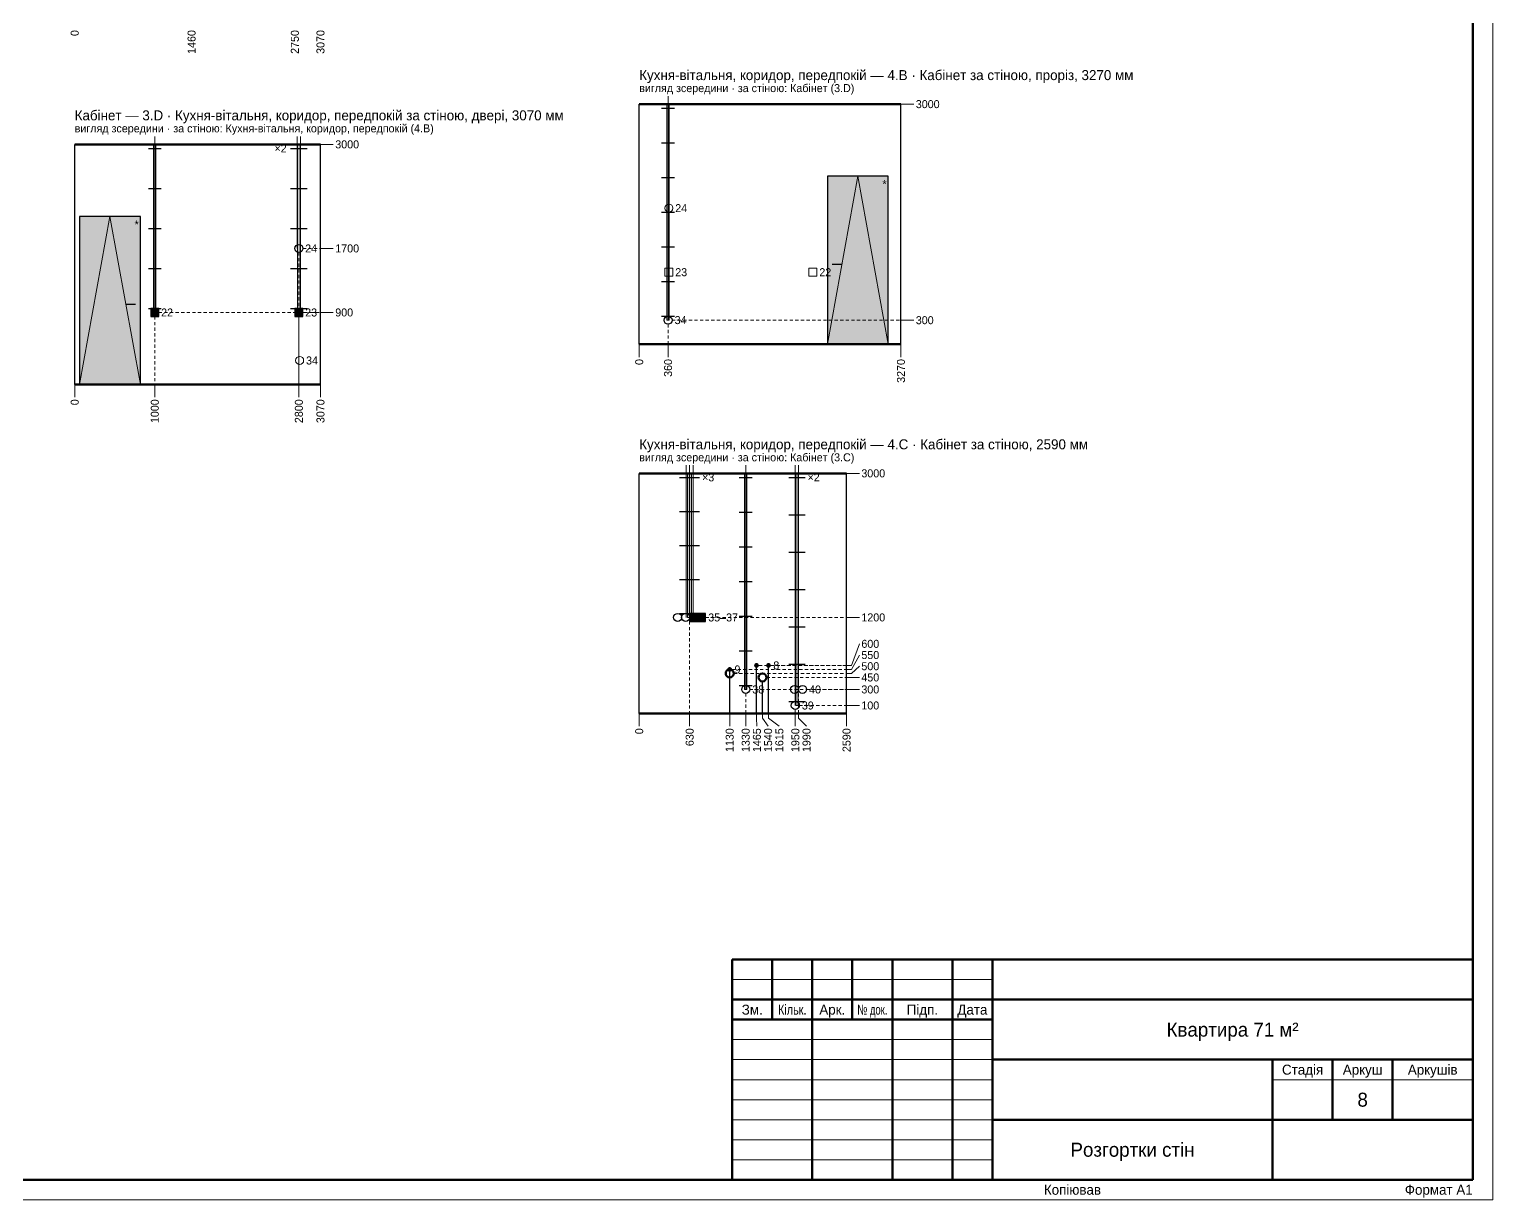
# Paper-space layout '08 Розгортки' of a CAD drawing. Header units: millimetres. Extents: x 0 to 841, y 0 to 594.
# Drawn here: x 475.4 to 841, y 0 to 292.5 of the extents above; entities that cross this region are included whole.
import ezdxf
from ezdxf.enums import TextEntityAlignment as Align

# ---------------------------------------------------------------- set-up
doc = ezdxf.new("R2010")
doc.units = ezdxf.units.MM
doc.layers.add('A-SHEET', color=7, linetype='Continuous')
doc.layers.add('E-ELEV', color=7, linetype='Continuous')
doc.styles.add('PLEX_LIGHT', font='IBMPlexSans-Light.ttf')

# ---------------------------------------------------------------- blocks, each defined once
blk = doc.blocks.new('STAMP_F3')
at = {"lineweight": 50}
for p, q in [((185, 55), (0, 55)), ((0, 55), (0, 0)), ((10, 40), (10, 55)), ((20, 40), (20, 55)), ((30, 40), (30, 55)), ((40, 40), (40, 55)), ((55, 40), (55, 55)), ((65, 0), (65, 55)), ((185, 0), (185, 55)), ((0, 45), (65, 45)), ((65, 45), (185, 45)), ((0, 40), (65, 40)), ((20, 0), (20, 40)), ((40, 0), (40, 40)), ((55, 0), (55, 40)), ((65, 30), (185, 30)), ((135, 0), (135, 30)), ((150, 15), (150, 30)), ((165, 15), (165, 30)), ((65, 15), (185, 15)), ((0, 0), (185, 0))]:
    blk.add_line(p, q, dxfattribs=at)
at = {"lineweight": 18}
for p, q in [((0, 50), (65, 50)), ((0, 35), (65, 35)), ((0, 30), (65, 30)), ((0, 25), (65, 25)), ((135, 25), (185, 25)), ((0, 20), (65, 20)), ((0, 15), (65, 15)), ((0, 10), (65, 10)), ((0, 5), (65, 5))]:
    blk.add_line(p, q, dxfattribs=at)
at = {"style": 'PLEX_LIGHT'}
for s, width, p in [('Кільк.', 0.81045, (15, 42.5)), ('№ док.', 0.701948, (35, 42.5))]:
    blk.add_text(s, height=2.5, dxfattribs=dict(at, width=width)).set_placement(p, align=Align.MIDDLE_CENTER)
for s, p in [('Підп.', (47.5, 42.5)), ('Зм.', (5, 42.5)), ('Арк.', (25, 42.5)), ('Дата', (60, 42.5)), ('Стадія', (142.5, 27.5)), ('Аркуш', (157.5, 27.5)), ('Аркушів', (175, 27.5))]:
    blk.add_text(s, height=2.5, dxfattribs=at).set_placement(p, align=Align.MIDDLE_CENTER)
for tag, height, p in [('CODE', 5, (125, 50)), ('DATE1', 2.5, (60, 37.5)), ('OBJECT', 3.5, (125, 37.5)), ('DATE2', 2.5, (60, 32.5)), ('OBJECT_2', 3.5, (125, 31.9)), ('DATE3', 2.5, (60, 27.5)), ('DATE4', 2.5, (60, 22.5)), ('BUILDING', 3.5, (100, 22.5)), ('DATE5', 2.5, (60, 17.5)), ('BUILDING_2', 3.5, (100, 16.9)), ('STAGE', 3.5, (142.5, 20)), ('SHEET', 3.5, (157.5, 20)), ('SHEETS', 3.5, (175, 20)), ('DATE6', 2.5, (60, 12.5)), ('DATE7', 2.5, (60, 7.5)), ('IMAGE', 3.5, (100, 7.5)), ('ORG', 2.5, (160, 7.5)), ('DATE8', 2.5, (60, 2.5)), ('IMAGE_2', 3.5, (100, 1.9)), ('ORG_2', 2.5, (160, 3.5))]:
    blk.add_attdef(tag, text='', height=height, dxfattribs=at).set_placement(p, align=Align.MIDDLE_CENTER)
for tag, p in [('ROLE1', (1, 37.5)), ('NAME1', (21, 37.5)), ('ROLE2', (1, 32.5)), ('NAME2', (21, 32.5)), ('ROLE3', (1, 27.5)), ('NAME3', (21, 27.5)), ('ROLE4', (1, 22.5)), ('NAME4', (21, 22.5)), ('ROLE5', (1, 17.5)), ('NAME5', (21, 17.5)), ('ROLE6', (1, 12.5)), ('NAME6', (21, 12.5)), ('ROLE7', (1, 7.5)), ('NAME7', (21, 7.5)), ('ROLE8', (1, 2.5)), ('NAME8', (21, 2.5))]:
    blk.add_attdef(tag, text='', height=2.5, dxfattribs=at).set_placement(p, align=Align.MIDDLE_LEFT)

psp = doc.layouts.new('08 Розгортки')

# ---------------------------------------------------------------- hatches: boundary and pattern name
at = {"layer": 'E-ELEV', "true_color": 0xe4ded3}
h = psp.add_hatch(color=7, dxfattribs=at)
h.dxf.hatch_style = 1
h.paths.add_polyline_path([(634.66, 219.77), (635.26, 219.77), (635.26, 273.77), (634.66, 273.77)])
h = psp.add_hatch(color=7, dxfattribs=at)
h.dxf.hatch_style = 1
h.paths.add_polyline_path([(506.42, 221.71), (507.02, 221.71), (507.02, 263.71), (506.42, 263.71)])
h = psp.add_hatch(color=7, dxfattribs=at)
h.dxf.hatch_style = 1
h.paths.add_polyline_path([(542.42, 221.71), (543.02, 221.71), (543.02, 263.71), (542.42, 263.71)])
at = {"layer": 'E-ELEV', "true_color": 0xffffff}
h = psp.add_hatch(color=7, dxfattribs=at)
h.dxf.hatch_style = 1
h.paths.add_polyline_path([(674.76, 213.77), (689.96, 213.77), (689.96, 255.77), (674.76, 255.77)])
h = psp.add_hatch(color=7, dxfattribs=at)
h.dxf.hatch_style = 1
h.paths.add_polyline_path([(487.92, 203.71), (503.12, 203.71), (503.12, 245.71), (487.92, 245.71)])
h = psp.add_hatch(color=7, dxfattribs=at)
h.dxf.hatch_style = 1
h.paths.add_polyline_path([(505.72, 220.71), (507.72, 220.71), (507.72, 222.71), (505.72, 222.71)])
h = psp.add_hatch(color=7, dxfattribs=at)
h.dxf.hatch_style = 1
h.paths.add_polyline_path([(541.72, 220.71), (543.72, 220.71), (543.72, 222.71), (541.72, 222.71)])
at = {"layer": 'E-ELEV', "true_color": 0xe4ded3}
h = psp.add_hatch(color=7, dxfattribs=at)
h.dxf.hatch_style = 1
h.paths.add_polyline_path([(639.86, 145.51), (640.86, 145.51), (640.86, 181.51), (639.86, 181.51)])
h = psp.add_hatch(color=7, dxfattribs=at)
h.dxf.hatch_style = 1
h.paths.add_polyline_path([(654.06, 127.51), (654.66, 127.51), (654.66, 181.51), (654.06, 181.51)])
h = psp.add_hatch(color=7, dxfattribs=at)
h.dxf.hatch_style = 1
h.paths.add_polyline_path([(666.86, 123.51), (667.46, 123.51), (667.46, 181.51), (666.86, 181.51)])
at = {"layer": 'E-ELEV', "true_color": 0xffffff}
h = psp.add_hatch(color=7, dxfattribs=at)
h.dxf.hatch_style = 1
h.paths.add_polyline_path([(640.36, 144.51), (642.36, 144.51), (642.36, 146.51), (640.36, 146.51)])
h = psp.add_hatch(color=7, dxfattribs=at)
h.dxf.hatch_style = 1
h.paths.add_polyline_path([(642.36, 144.51), (644.36, 144.51), (644.36, 146.51), (642.36, 146.51)])
at = {"layer": 'E-ELEV', "true_color": 0x1f77b4}
h = psp.add_hatch(color=7, dxfattribs=at)
h.dxf.hatch_style = 1
edge = h.paths.add_edge_path()
edge.add_arc((650.36, 132.51), 0.6, 0, 360)
at = {"layer": 'E-ELEV', "true_color": 0xd62728}
h = psp.add_hatch(color=7, dxfattribs=at)
h.dxf.hatch_style = 1
edge = h.paths.add_edge_path()
edge.add_arc((657.06, 133.51), 0.6, 0, 360)
at = {"layer": 'E-ELEV', "true_color": 0x1f77b4}
h = psp.add_hatch(color=7, dxfattribs=at)
h.dxf.hatch_style = 1
edge = h.paths.add_edge_path()
edge.add_arc((660.06, 133.51), 0.6, 0, 360)

# ---------------------------------------------------------------- linework, layer by layer
at = {"layer": 'A-SHEET', "lineweight": 18}
for p, q in [((841, 0), (841, 594)), ((0, 0), (841, 0))]:
    psp.add_line(p, q, dxfattribs=at)
at = {"layer": 'A-SHEET', "lineweight": 50}
for p, q in [((836, 5), (836, 589)), ((20, 5), (836, 5))]:
    psp.add_line(p, q, dxfattribs=at)
at = {"layer": 'E-ELEV', "lineweight": 15, "true_color": 0x76b7b2}
psp.add_line((634.96, 219.77), (634.96, 275.77), dxfattribs=at)
at = {"layer": 'E-ELEV', "lineweight": 50, "true_color": 0x29251f}
for p, q in [((627.76, 273.77), (693.16, 273.77)), ((486.72, 263.71), (548.12, 263.71)), ((627.76, 213.77), (693.16, 213.77)), ((486.72, 203.71), (548.12, 203.71)), ((627.76, 181.51), (679.56, 181.51)), ((627.76, 121.51), (679.56, 121.51))]:
    psp.add_line(p, q, dxfattribs=at)
at = {"layer": 'E-ELEV', "lineweight": 25, "true_color": 0x29251f}
for p, q in [((627.76, 213.77), (627.76, 273.77)), ((693.16, 213.77), (693.16, 273.77)), ((486.72, 203.71), (486.72, 263.71)), ((548.12, 203.71), (548.12, 263.71)), ((675.96, 233.77), (678.36, 233.77)), ((501.92, 223.71), (499.52, 223.71)), ((627.76, 121.51), (627.76, 181.51)), ((679.56, 121.51), (679.56, 181.51))]:
    psp.add_line(p, q, dxfattribs=at)
at = {"layer": 'E-ELEV', "lineweight": 25, "true_color": 0x29251f, "transparency": 33554559}
for p, q in [((633.36, 272.77), (636.56, 272.77)), ((633.36, 264.11), (636.56, 264.11)), ((505.12, 262.71), (508.32, 262.71)), ((540.67, 262.71), (544.77, 262.71)), ((505.12, 252.71), (508.32, 252.71)), ((540.67, 252.71), (544.77, 252.71)), ((633.36, 255.44), (636.56, 255.44)), ((633.36, 246.77), (636.56, 246.77)), ((505.12, 242.71), (508.32, 242.71)), ((540.67, 242.71), (544.77, 242.71)), ((633.36, 238.11), (636.56, 238.11)), ((505.12, 232.71), (508.32, 232.71)), ((540.67, 232.71), (544.77, 232.71)), ((633.36, 229.44), (636.56, 229.44)), ((505.12, 222.71), (508.32, 222.71)), ((540.67, 222.71), (544.77, 222.71)), ((633.36, 220.77), (636.56, 220.77)), ((637.86, 180.51), (642.86, 180.51)), ((652.76, 180.51), (655.96, 180.51)), ((665.11, 180.51), (669.21, 180.51)), ((637.86, 172.01), (642.86, 172.01)), ((652.76, 171.84), (655.96, 171.84)), ((665.11, 171.17), (669.21, 171.17)), ((637.86, 163.51), (642.86, 163.51)), ((652.76, 163.17), (655.96, 163.17)), ((665.11, 161.84), (669.21, 161.84)), ((637.86, 155.01), (642.86, 155.01)), ((652.76, 154.51), (655.96, 154.51)), ((665.11, 152.51), (669.21, 152.51)), ((637.86, 146.51), (642.86, 146.51)), ((652.76, 145.84), (655.96, 145.84)), ((665.11, 143.17), (669.21, 143.17)), ((652.76, 137.17), (655.96, 137.17)), ((665.11, 133.84), (669.21, 133.84)), ((652.76, 128.51), (655.96, 128.51)), ((665.11, 124.51), (669.21, 124.51))]:
    psp.add_line(p, q, dxfattribs=at)
at = {"layer": 'E-ELEV', "lineweight": 13, "true_color": 0x29251f}
for p, q in [((693.16, 273.77), (694.36, 273.77)), ((694.36, 273.77), (696.36, 273.77)), ((548.12, 263.71), (549.32, 263.71)), ((549.32, 263.71), (551.32, 263.71)), ((548.12, 237.71), (549.32, 237.71)), ((549.32, 237.71), (551.32, 237.71)), ((548.12, 221.71), (549.32, 221.71)), ((549.32, 221.71), (551.32, 221.71)), ((693.16, 219.77), (694.36, 219.77)), ((694.36, 219.77), (696.36, 219.77)), ((627.76, 213.77), (627.76, 212.57)), ((627.76, 212.57), (627.76, 210.57)), ((634.96, 213.77), (634.96, 212.57)), ((634.96, 212.57), (634.96, 210.57)), ((693.16, 213.77), (693.16, 212.57)), ((693.16, 212.57), (693.16, 210.57)), ((486.72, 203.71), (486.72, 202.51)), ((486.72, 202.51), (486.72, 200.51)), ((506.72, 203.71), (506.72, 202.51)), ((506.72, 202.51), (506.72, 200.51)), ((542.72, 203.71), (542.72, 202.51)), ((542.72, 202.51), (542.72, 200.51)), ((548.12, 203.71), (548.12, 202.51)), ((548.12, 202.51), (548.12, 200.51)), ((679.56, 181.51), (680.76, 181.51)), ((680.76, 181.51), (682.76, 181.51)), ((679.56, 145.51), (680.76, 145.51)), ((680.76, 145.51), (682.76, 145.51)), ((680.76, 133.51), (682.76, 138.91)), ((680.76, 132.51), (682.76, 136.11)), ((679.56, 133.51), (680.76, 133.51)), ((679.56, 132.51), (680.76, 132.51)), ((680.76, 131.51), (682.76, 133.31)), ((679.56, 131.51), (680.76, 131.51)), ((679.56, 130.51), (680.76, 130.51)), ((680.76, 130.51), (682.76, 130.51)), ((679.56, 127.51), (680.76, 127.51)), ((680.76, 127.51), (682.76, 127.51)), ((627.76, 121.51), (627.76, 120.31)), ((640.36, 121.51), (640.36, 120.31)), ((650.36, 121.51), (650.36, 120.31)), ((654.36, 121.51), (654.36, 120.31)), ((657.06, 121.51), (657.06, 120.31)), ((658.56, 121.51), (658.56, 120.31)), ((660.06, 121.51), (660.06, 120.31)), ((666.76, 121.51), (666.76, 120.31)), ((667.56, 121.51), (667.56, 120.31)), ((679.56, 123.51), (680.76, 123.51)), ((679.56, 121.51), (679.56, 120.31)), ((680.76, 123.51), (682.76, 123.51)), ((627.76, 120.31), (627.76, 118.31)), ((640.36, 120.31), (640.36, 118.31)), ((650.36, 120.31), (650.36, 118.31)), ((654.36, 120.31), (654.36, 118.31)), ((657.06, 120.31), (657.16, 118.31)), ((658.56, 120.31), (659.96, 118.31)), ((660.06, 120.31), (662.76, 118.31)), ((666.76, 120.31), (666.76, 118.31)), ((667.56, 120.31), (669.56, 118.31)), ((679.56, 120.31), (679.56, 118.31))]:
    psp.add_line(p, q, dxfattribs=at)
at = {"layer": 'E-ELEV', "lineweight": 15, "true_color": 0xa6761d}
for p, q in [((506.72, 221.71), (506.72, 265.71)), ((542.27, 237.71), (542.27, 265.71)), ((543.17, 221.71), (543.17, 265.71))]:
    psp.add_line(p, q, dxfattribs=at)
at = {"layer": 'E-ELEV', "lineweight": 13, "true_color": 0xd9d3c8}
for p, q in [((674.76, 213.77), (682.36, 255.77)), ((689.96, 213.77), (682.36, 255.77)), ((487.92, 203.71), (495.52, 245.71)), ((503.12, 203.71), (495.52, 245.71))]:
    psp.add_line(p, q, dxfattribs=at)
at = {"layer": 'E-ELEV', "lineweight": 13, "true_color": 0x9a9288}
for p, q in [((543.72, 237.71), (544.52, 237.71)), ((545.12, 237.71), (545.92, 237.71)), ((546.52, 237.71), (547.32, 237.71)), ((547.92, 237.71), (548.12, 237.71)), ((542.72, 236.71), (542.72, 235.91)), ((542.72, 235.31), (542.72, 234.51)), ((542.72, 233.91), (542.72, 233.11)), ((542.72, 232.51), (542.72, 231.71)), ((542.72, 231.11), (542.72, 230.31)), ((542.72, 229.71), (542.72, 228.91)), ((542.72, 228.31), (542.72, 227.51)), ((542.72, 226.91), (542.72, 226.11)), ((542.72, 225.51), (542.72, 224.71)), ((542.72, 224.11), (542.72, 223.31)), ((506.72, 220.71), (506.72, 219.91)), ((507.72, 221.71), (508.52, 221.71)), ((509.12, 221.71), (509.92, 221.71)), ((510.52, 221.71), (511.32, 221.71)), ((511.92, 221.71), (512.72, 221.71)), ((513.32, 221.71), (514.12, 221.71)), ((514.72, 221.71), (515.52, 221.71)), ((516.12, 221.71), (516.92, 221.71)), ((517.52, 221.71), (518.32, 221.71)), ((518.92, 221.71), (519.72, 221.71)), ((520.32, 221.71), (521.12, 221.71)), ((521.72, 221.71), (522.52, 221.71)), ((523.12, 221.71), (523.92, 221.71)), ((524.52, 221.71), (525.32, 221.71)), ((525.92, 221.71), (526.72, 221.71)), ((527.32, 221.71), (528.12, 221.71)), ((528.72, 221.71), (529.52, 221.71)), ((530.12, 221.71), (530.92, 221.71)), ((531.52, 221.71), (532.32, 221.71)), ((532.92, 221.71), (533.72, 221.71)), ((534.32, 221.71), (535.12, 221.71)), ((535.72, 221.71), (536.52, 221.71)), ((537.12, 221.71), (537.92, 221.71)), ((538.52, 221.71), (539.32, 221.71)), ((539.92, 221.71), (540.72, 221.71)), ((541.32, 221.71), (542.12, 221.71)), ((542.72, 222.71), (542.72, 221.91)), ((542.72, 221.71), (543.52, 221.71)), ((542.72, 221.31), (542.72, 220.51)), ((542.72, 220.71), (542.72, 219.91)), ((542.72, 219.91), (542.72, 219.11)), ((543.72, 221.71), (544.52, 221.71)), ((544.12, 221.71), (544.92, 221.71)), ((545.12, 221.71), (545.92, 221.71)), ((545.52, 221.71), (546.32, 221.71)), ((546.52, 221.71), (547.32, 221.71)), ((546.92, 221.71), (547.72, 221.71)), ((547.92, 221.71), (548.12, 221.71)), ((635.96, 219.77), (636.76, 219.77)), ((637.36, 219.77), (638.16, 219.77)), ((638.76, 219.77), (639.56, 219.77)), ((640.16, 219.77), (640.96, 219.77)), ((641.56, 219.77), (642.36, 219.77)), ((642.96, 219.77), (643.76, 219.77)), ((644.36, 219.77), (645.16, 219.77)), ((645.76, 219.77), (646.56, 219.77)), ((647.16, 219.77), (647.96, 219.77)), ((648.56, 219.77), (649.36, 219.77)), ((649.96, 219.77), (650.76, 219.77)), ((651.36, 219.77), (652.16, 219.77)), ((652.76, 219.77), (653.56, 219.77)), ((654.16, 219.77), (654.96, 219.77)), ((655.56, 219.77), (656.36, 219.77)), ((656.96, 219.77), (657.76, 219.77)), ((658.36, 219.77), (659.16, 219.77)), ((659.76, 219.77), (660.56, 219.77)), ((661.16, 219.77), (661.96, 219.77)), ((662.56, 219.77), (663.36, 219.77)), ((663.96, 219.77), (664.76, 219.77)), ((665.36, 219.77), (666.16, 219.77)), ((666.76, 219.77), (667.56, 219.77)), ((668.16, 219.77), (668.96, 219.77)), ((669.56, 219.77), (670.36, 219.77)), ((670.96, 219.77), (671.76, 219.77)), ((672.36, 219.77), (673.16, 219.77)), ((673.76, 219.77), (674.56, 219.77)), ((675.16, 219.77), (675.96, 219.77)), ((676.56, 219.77), (677.36, 219.77)), ((677.96, 219.77), (678.76, 219.77)), ((679.36, 219.77), (680.16, 219.77)), ((680.76, 219.77), (681.56, 219.77)), ((682.16, 219.77), (682.96, 219.77)), ((683.56, 219.77), (684.36, 219.77)), ((684.96, 219.77), (685.76, 219.77)), ((686.36, 219.77), (687.16, 219.77)), ((687.76, 219.77), (688.56, 219.77)), ((689.16, 219.77), (689.96, 219.77)), ((690.56, 219.77), (691.36, 219.77)), ((691.96, 219.77), (692.76, 219.77)), ((506.72, 219.31), (506.72, 218.51)), ((506.72, 217.91), (506.72, 217.11)), ((506.72, 216.51), (506.72, 215.71)), ((542.72, 219.31), (542.72, 218.51)), ((542.72, 218.51), (542.72, 217.71)), ((542.72, 217.91), (542.72, 217.11)), ((542.72, 217.11), (542.72, 216.31)), ((542.72, 216.51), (542.72, 215.71)), ((634.96, 218.77), (634.96, 217.97)), ((634.96, 217.37), (634.96, 216.57)), ((634.96, 215.97), (634.96, 215.17)), ((506.72, 215.11), (506.72, 214.31)), ((506.72, 213.71), (506.72, 212.91)), ((506.72, 212.31), (506.72, 211.51)), ((542.72, 215.71), (542.72, 214.91)), ((542.72, 215.11), (542.72, 214.31)), ((542.72, 214.31), (542.72, 213.51)), ((542.72, 213.71), (542.72, 212.91)), ((542.72, 212.91), (542.72, 212.11)), ((542.72, 212.31), (542.72, 211.51)), ((634.96, 214.57), (634.96, 213.77)), ((506.72, 210.91), (506.72, 210.11)), ((506.72, 209.51), (506.72, 208.71)), ((542.72, 211.51), (542.72, 210.71)), ((542.72, 210.91), (542.72, 210.11)), ((542.72, 210.11), (542.72, 209.31)), ((542.72, 209.51), (542.72, 208.71)), ((542.72, 208.71), (542.72, 207.91)), ((506.72, 208.11), (506.72, 207.31)), ((506.72, 206.71), (506.72, 205.91)), ((506.72, 205.31), (506.72, 204.51)), ((542.72, 208.11), (542.72, 207.31)), ((542.72, 207.31), (542.72, 206.51)), ((542.72, 206.71), (542.72, 205.91)), ((542.72, 205.91), (542.72, 205.11)), ((542.72, 205.31), (542.72, 204.51)), ((506.72, 203.91), (506.72, 203.71)), ((542.72, 204.51), (542.72, 203.71)), ((542.72, 203.91), (542.72, 203.71)), ((640.36, 144.51), (640.36, 143.71)), ((640.36, 144.51), (640.36, 143.71)), ((640.36, 144.51), (640.36, 143.71)), ((640.36, 143.11), (640.36, 142.31)), ((640.36, 143.11), (640.36, 142.31)), ((640.36, 143.11), (640.36, 142.31)), ((644.36, 145.51), (645.16, 145.51)), ((644.36, 145.51), (645.16, 145.51)), ((644.36, 145.51), (645.16, 145.51)), ((645.76, 145.51), (646.56, 145.51)), ((645.76, 145.51), (646.56, 145.51)), ((645.76, 145.51), (646.56, 145.51)), ((647.16, 145.51), (647.96, 145.51)), ((647.16, 145.51), (647.96, 145.51)), ((647.16, 145.51), (647.96, 145.51)), ((648.56, 145.51), (649.36, 145.51)), ((648.56, 145.51), (649.36, 145.51)), ((648.56, 145.51), (649.36, 145.51)), ((649.96, 145.51), (650.76, 145.51)), ((649.96, 145.51), (650.76, 145.51)), ((649.96, 145.51), (650.76, 145.51)), ((651.36, 145.51), (652.16, 145.51)), ((651.36, 145.51), (652.16, 145.51)), ((651.36, 145.51), (652.16, 145.51)), ((652.76, 145.51), (653.56, 145.51)), ((652.76, 145.51), (653.56, 145.51)), ((652.76, 145.51), (653.56, 145.51)), ((654.16, 145.51), (654.96, 145.51)), ((654.16, 145.51), (654.96, 145.51)), ((654.16, 145.51), (654.96, 145.51)), ((655.56, 145.51), (656.36, 145.51)), ((655.56, 145.51), (656.36, 145.51)), ((655.56, 145.51), (656.36, 145.51)), ((656.96, 145.51), (657.76, 145.51)), ((656.96, 145.51), (657.76, 145.51)), ((656.96, 145.51), (657.76, 145.51)), ((658.36, 145.51), (659.16, 145.51)), ((658.36, 145.51), (659.16, 145.51)), ((658.36, 145.51), (659.16, 145.51)), ((659.76, 145.51), (660.56, 145.51)), ((659.76, 145.51), (660.56, 145.51)), ((659.76, 145.51), (660.56, 145.51)), ((661.16, 145.51), (661.96, 145.51)), ((661.16, 145.51), (661.96, 145.51)), ((661.16, 145.51), (661.96, 145.51)), ((662.56, 145.51), (663.36, 145.51)), ((662.56, 145.51), (663.36, 145.51)), ((662.56, 145.51), (663.36, 145.51)), ((663.96, 145.51), (664.76, 145.51)), ((663.96, 145.51), (664.76, 145.51)), ((663.96, 145.51), (664.76, 145.51)), ((665.36, 145.51), (666.16, 145.51)), ((665.36, 145.51), (666.16, 145.51)), ((665.36, 145.51), (666.16, 145.51)), ((666.76, 145.51), (667.56, 145.51)), ((666.76, 145.51), (667.56, 145.51)), ((666.76, 145.51), (667.56, 145.51)), ((668.16, 145.51), (668.96, 145.51)), ((668.16, 145.51), (668.96, 145.51)), ((668.16, 145.51), (668.96, 145.51)), ((669.56, 145.51), (670.36, 145.51)), ((669.56, 145.51), (670.36, 145.51)), ((669.56, 145.51), (670.36, 145.51)), ((670.96, 145.51), (671.76, 145.51)), ((670.96, 145.51), (671.76, 145.51)), ((670.96, 145.51), (671.76, 145.51)), ((672.36, 145.51), (673.16, 145.51)), ((672.36, 145.51), (673.16, 145.51)), ((672.36, 145.51), (673.16, 145.51)), ((673.76, 145.51), (674.56, 145.51)), ((673.76, 145.51), (674.56, 145.51)), ((673.76, 145.51), (674.56, 145.51)), ((675.16, 145.51), (675.96, 145.51)), ((675.16, 145.51), (675.96, 145.51)), ((675.16, 145.51), (675.96, 145.51)), ((676.56, 145.51), (677.36, 145.51)), ((676.56, 145.51), (677.36, 145.51)), ((676.56, 145.51), (677.36, 145.51)), ((677.96, 145.51), (678.76, 145.51)), ((677.96, 145.51), (678.76, 145.51)), ((677.96, 145.51), (678.76, 145.51)), ((679.36, 145.51), (679.56, 145.51)), ((679.36, 145.51), (679.56, 145.51)), ((679.36, 145.51), (679.56, 145.51)), ((640.36, 141.71), (640.36, 140.91)), ((640.36, 141.71), (640.36, 140.91)), ((640.36, 141.71), (640.36, 140.91)), ((640.36, 140.31), (640.36, 139.51)), ((640.36, 140.31), (640.36, 139.51)), ((640.36, 140.31), (640.36, 139.51)), ((640.36, 138.91), (640.36, 138.11)), ((640.36, 138.91), (640.36, 138.11)), ((640.36, 138.91), (640.36, 138.11)), ((640.36, 137.51), (640.36, 136.71)), ((640.36, 137.51), (640.36, 136.71)), ((640.36, 137.51), (640.36, 136.71)), ((640.36, 136.11), (640.36, 135.31)), ((640.36, 136.11), (640.36, 135.31)), ((640.36, 136.11), (640.36, 135.31)), ((640.36, 134.71), (640.36, 133.91)), ((640.36, 134.71), (640.36, 133.91)), ((640.36, 134.71), (640.36, 133.91)), ((640.36, 133.31), (640.36, 132.51)), ((640.36, 133.31), (640.36, 132.51)), ((640.36, 133.31), (640.36, 132.51)), ((640.36, 131.91), (640.36, 131.11)), ((640.36, 131.91), (640.36, 131.11)), ((640.36, 131.91), (640.36, 131.11)), ((650.96, 132.51), (651.76, 132.51)), ((652.36, 132.51), (653.16, 132.51)), ((653.76, 132.51), (654.56, 132.51)), ((655.16, 132.51), (655.96, 132.51)), ((656.56, 132.51), (657.36, 132.51)), ((657.66, 133.51), (658.46, 133.51)), ((657.96, 132.51), (658.76, 132.51)), ((659.06, 133.51), (659.86, 133.51)), ((659.36, 132.51), (660.16, 132.51)), ((660.46, 133.51), (661.26, 133.51)), ((660.66, 133.51), (661.46, 133.51)), ((660.76, 132.51), (661.56, 132.51)), ((661.86, 133.51), (662.66, 133.51)), ((662.06, 133.51), (662.86, 133.51)), ((662.16, 132.51), (662.96, 132.51)), ((663.26, 133.51), (664.06, 133.51)), ((663.46, 133.51), (664.26, 133.51)), ((663.56, 132.51), (664.36, 132.51)), ((664.66, 133.51), (665.46, 133.51)), ((664.86, 133.51), (665.66, 133.51)), ((664.96, 132.51), (665.76, 132.51)), ((666.06, 133.51), (666.86, 133.51)), ((666.26, 133.51), (667.06, 133.51)), ((666.36, 132.51), (667.16, 132.51)), ((667.46, 133.51), (668.26, 133.51)), ((667.66, 133.51), (668.46, 133.51)), ((667.76, 132.51), (668.56, 132.51)), ((668.86, 133.51), (669.66, 133.51)), ((669.06, 133.51), (669.86, 133.51)), ((669.16, 132.51), (669.96, 132.51)), ((670.26, 133.51), (671.06, 133.51)), ((670.46, 133.51), (671.26, 133.51)), ((670.56, 132.51), (671.36, 132.51)), ((671.66, 133.51), (672.46, 133.51)), ((671.86, 133.51), (672.66, 133.51)), ((671.96, 132.51), (672.76, 132.51)), ((673.06, 133.51), (673.86, 133.51)), ((673.26, 133.51), (674.06, 133.51)), ((673.36, 132.51), (674.16, 132.51)), ((674.46, 133.51), (675.26, 133.51)), ((674.66, 133.51), (675.46, 133.51)), ((674.76, 132.51), (675.56, 132.51)), ((675.86, 133.51), (676.66, 133.51)), ((676.06, 133.51), (676.86, 133.51)), ((676.16, 132.51), (676.96, 132.51)), ((677.26, 133.51), (678.06, 133.51)), ((677.46, 133.51), (678.26, 133.51)), ((677.56, 132.51), (678.36, 132.51)), ((678.66, 133.51), (679.46, 133.51)), ((678.86, 133.51), (679.56, 133.51)), ((678.96, 132.51), (679.56, 132.51)), ((640.36, 130.51), (640.36, 129.71)), ((640.36, 130.51), (640.36, 129.71)), ((640.36, 130.51), (640.36, 129.71)), ((640.36, 129.11), (640.36, 128.31)), ((640.36, 129.11), (640.36, 128.31)), ((640.36, 129.11), (640.36, 128.31)), ((651.36, 131.51), (652.16, 131.51)), ((652.76, 131.51), (653.56, 131.51)), ((654.16, 131.51), (654.96, 131.51)), ((655.56, 131.51), (656.36, 131.51)), ((656.96, 131.51), (657.76, 131.51)), ((658.36, 131.51), (659.16, 131.51)), ((659.56, 130.51), (660.36, 130.51)), ((659.76, 131.51), (660.56, 131.51)), ((660.96, 130.51), (661.76, 130.51)), ((661.16, 131.51), (661.96, 131.51)), ((662.36, 130.51), (663.16, 130.51)), ((662.56, 131.51), (663.36, 131.51)), ((663.76, 130.51), (664.56, 130.51)), ((663.96, 131.51), (664.76, 131.51)), ((665.16, 130.51), (665.96, 130.51)), ((665.36, 131.51), (666.16, 131.51)), ((666.56, 130.51), (667.36, 130.51)), ((666.76, 131.51), (667.56, 131.51)), ((667.96, 130.51), (668.76, 130.51)), ((668.16, 131.51), (668.96, 131.51)), ((669.36, 130.51), (670.16, 130.51)), ((669.56, 131.51), (670.36, 131.51)), ((670.76, 130.51), (671.56, 130.51)), ((670.96, 131.51), (671.76, 131.51)), ((672.16, 130.51), (672.96, 130.51)), ((672.36, 131.51), (673.16, 131.51)), ((673.56, 130.51), (674.36, 130.51)), ((673.76, 131.51), (674.56, 131.51)), ((674.96, 130.51), (675.76, 130.51)), ((675.16, 131.51), (675.96, 131.51)), ((676.36, 130.51), (677.16, 130.51)), ((676.56, 131.51), (677.36, 131.51)), ((677.76, 130.51), (678.56, 130.51)), ((677.96, 131.51), (678.76, 131.51)), ((679.16, 130.51), (679.56, 130.51)), ((679.36, 131.51), (679.56, 131.51)), ((640.36, 127.71), (640.36, 126.91)), ((640.36, 127.71), (640.36, 126.91)), ((640.36, 127.71), (640.36, 126.91)), ((640.36, 126.31), (640.36, 125.51)), ((640.36, 126.31), (640.36, 125.51)), ((640.36, 126.31), (640.36, 125.51)), ((640.36, 124.91), (640.36, 124.11)), ((640.36, 124.91), (640.36, 124.11)), ((640.36, 124.91), (640.36, 124.11)), ((654.36, 126.51), (654.36, 125.71)), ((654.36, 125.11), (654.36, 124.31)), ((655.36, 127.51), (656.16, 127.51)), ((656.76, 127.51), (657.56, 127.51)), ((658.16, 127.51), (658.96, 127.51)), ((659.56, 127.51), (660.36, 127.51)), ((660.96, 127.51), (661.76, 127.51)), ((662.36, 127.51), (663.16, 127.51)), ((663.76, 127.51), (664.56, 127.51)), ((665.16, 127.51), (665.96, 127.51)), ((666.56, 127.51), (667.36, 127.51)), ((667.56, 126.51), (667.56, 125.71)), ((667.56, 125.11), (667.56, 124.31)), ((667.96, 127.51), (668.76, 127.51)), ((669.36, 127.51), (670.16, 127.51)), ((669.56, 127.51), (670.36, 127.51)), ((670.76, 127.51), (671.56, 127.51)), ((670.96, 127.51), (671.76, 127.51)), ((672.16, 127.51), (672.96, 127.51)), ((672.36, 127.51), (673.16, 127.51)), ((673.56, 127.51), (674.36, 127.51)), ((673.76, 127.51), (674.56, 127.51)), ((674.96, 127.51), (675.76, 127.51)), ((675.16, 127.51), (675.96, 127.51)), ((676.36, 127.51), (677.16, 127.51)), ((676.56, 127.51), (677.36, 127.51)), ((677.76, 127.51), (678.56, 127.51)), ((677.96, 127.51), (678.76, 127.51)), ((679.16, 127.51), (679.56, 127.51)), ((679.36, 127.51), (679.56, 127.51)), ((640.36, 123.51), (640.36, 122.71)), ((640.36, 123.51), (640.36, 122.71)), ((640.36, 123.51), (640.36, 122.71)), ((640.36, 122.11), (640.36, 121.51)), ((640.36, 122.11), (640.36, 121.51)), ((640.36, 122.11), (640.36, 121.51)), ((654.36, 123.71), (654.36, 122.91)), ((654.36, 122.31), (654.36, 121.51)), ((666.76, 122.51), (666.76, 121.71)), ((667.56, 123.71), (667.56, 122.91)), ((667.56, 122.31), (667.56, 121.51)), ((667.76, 123.51), (668.56, 123.51)), ((669.16, 123.51), (669.96, 123.51)), ((670.56, 123.51), (671.36, 123.51)), ((671.96, 123.51), (672.76, 123.51)), ((673.36, 123.51), (674.16, 123.51)), ((674.76, 123.51), (675.56, 123.51)), ((676.16, 123.51), (676.96, 123.51)), ((677.56, 123.51), (678.36, 123.51)), ((678.96, 123.51), (679.56, 123.51))]:
    psp.add_line(p, q, dxfattribs=at)
at = {"layer": 'E-ELEV', "lineweight": 15, "true_color": 0xf28e2b}
for p, q in [((639.46, 145.51), (639.46, 183.51)), ((640.36, 145.51), (640.36, 183.51)), ((666.76, 123.51), (666.76, 183.51))]:
    psp.add_line(p, q, dxfattribs=at)
at = {"layer": 'E-ELEV', "lineweight": 15, "true_color": 0x4e79a7}
for p, q in [((641.26, 145.51), (641.26, 183.51)), ((654.36, 127.51), (654.36, 183.51)), ((667.56, 127.51), (667.56, 183.51))]:
    psp.add_line(p, q, dxfattribs=at)
at = {"layer": 'E-ELEV', "lineweight": 25, "true_color": 0x1f77b4}
for p, q in [((650.36, 121.51), (650.36, 131.91)), ((660.06, 121.51), (660.06, 132.91))]:
    psp.add_line(p, q, dxfattribs=at)
at = {"layer": 'E-ELEV', "lineweight": 25, "true_color": 0xd62728}
psp.add_line((657.06, 121.51), (657.06, 132.91), dxfattribs=at)
at = {"layer": 'E-ELEV', "lineweight": 25, "true_color": 0x8c564b}
for p, q in [((650.36, 121.51), (650.36, 130.51)), ((658.56, 121.51), (658.56, 129.51))]:
    psp.add_line(p, q, dxfattribs=at)
at = {"layer": 'E-ELEV', "lineweight": 13, "true_color": 0x9a9288}
for points in [[(634.66, 219.77), (635.26, 219.77), (635.26, 273.77), (634.66, 273.77)], [(506.42, 221.71), (507.02, 221.71), (507.02, 263.71), (506.42, 263.71)], [(542.42, 221.71), (543.02, 221.71), (543.02, 263.71), (542.42, 263.71)], [(639.86, 145.51), (640.86, 145.51), (640.86, 181.51), (639.86, 181.51)], [(654.06, 127.51), (654.66, 127.51), (654.66, 181.51), (654.06, 181.51)], [(666.86, 123.51), (667.46, 123.51), (667.46, 181.51), (666.86, 181.51)]]:
    psp.add_lwpolyline(points, close=True, dxfattribs=at)
at = {"layer": 'E-ELEV', "lineweight": 25, "true_color": 0x9a9288}
for points in [[(674.76, 213.77), (689.96, 213.77), (689.96, 255.77), (674.76, 255.77)], [(487.92, 203.71), (503.12, 203.71), (503.12, 245.71), (487.92, 245.71)]]:
    psp.add_lwpolyline(points, close=True, dxfattribs=at)
at = {"layer": 'E-ELEV', "lineweight": 13, "true_color": 0xb0a99d}
for points in [[(634.16, 230.77), (636.16, 230.77), (636.16, 232.77), (634.16, 232.77)], [(670.16, 230.77), (672.16, 230.77), (672.16, 232.77), (670.16, 232.77)]]:
    psp.add_lwpolyline(points, close=True, dxfattribs=at)
at = {"layer": 'E-ELEV', "lineweight": 25, "true_color": 0x29251f}
for points in [[(505.72, 220.71), (507.72, 220.71), (507.72, 222.71), (505.72, 222.71)], [(541.72, 220.71), (543.72, 220.71), (543.72, 222.71), (541.72, 222.71)], [(640.36, 144.51), (642.36, 144.51), (642.36, 146.51), (640.36, 146.51)], [(642.36, 144.51), (644.36, 144.51), (644.36, 146.51), (642.36, 146.51)]]:
    psp.add_lwpolyline(points, close=True, dxfattribs=at)
at = {"layer": 'E-ELEV', "lineweight": 13, "true_color": 0xb0a99d}
for centre in [(635.16, 247.77), (542.92, 209.71)]:
    psp.add_circle(centre, 1, dxfattribs=at)
at = {"layer": 'E-ELEV', "lineweight": 25, "true_color": 0x29251f}
for centre in [(542.72, 237.71), (634.96, 219.77), (637.36, 145.51), (639.36, 145.51), (654.36, 127.51), (666.56, 127.51), (668.56, 127.51), (666.76, 123.51)]:
    psp.add_circle(centre, 1, dxfattribs=at)
at = {"layer": 'E-ELEV', "lineweight": 50, "true_color": 0x8c564b}
for centre in [(650.36, 131.51), (658.56, 130.51)]:
    psp.add_circle(centre, 1, dxfattribs=at)

# ---------------------------------------------------------------- block references
at = {"layer": 'A-SHEET'}
psp.add_blockref('STAMP_F3', (651, 5), dxfattribs=at).add_auto_attribs({'OBJECT': 'Квартира 71 м²', 'IMAGE': 'Розгортки стін', 'SHEET': '8'})

# ---------------------------------------------------------------- texts
at = {"layer": 'A-SHEET', "style": 'PLEX_LIGHT'}
psp.add_text('Копіював', height=2.5, dxfattribs=at).set_placement((736, 2.5), align=Align.MIDDLE_CENTER)
psp.add_text('Формат A1', height=2.5, dxfattribs=at).set_placement((836, 2.5), align=Align.MIDDLE_RIGHT)
at = {"layer": 'E-ELEV', "true_color": 0x29251f, "style": 'PLEX_LIGHT'}
for s, p in [('0', (486.72, 292.27)), ('1460', (515.92, 292.27)), ('2750', (541.72, 292.27)), ('3070', (548.12, 292.27)), ('0', (627.76, 210.07)), ('360', (634.96, 210.07)), ('3270', (693.16, 210.07)), ('0', (486.72, 200.01)), ('1000', (506.72, 200.01)), ('2800', (542.72, 200.01)), ('3070', (548.12, 200.01)), ('0', (627.76, 117.81)), ('630', (640.36, 117.81)), ('1130', (650.36, 117.81)), ('1330', (654.36, 117.81)), ('1465', (657.16, 117.81)), ('1540', (659.96, 117.81)), ('1615', (662.76, 117.81)), ('1950', (666.76, 117.81)), ('1990', (669.56, 117.81)), ('2590', (679.56, 117.81))]:
    psp.add_text(s, height=2, rotation=90, dxfattribs=at).set_placement(p, align=Align.MIDDLE_RIGHT)
for s, height, p in [('Кухня-вітальня, коридор, передпокій — 4.B · Кабінет за стіною, проріз, 3270 мм', 2.5, (627.76, 281.02)), ('вигляд зсередини · за стіною: Кабінет (3.D)', 2, (627.76, 277.77)), ('3000', 2, (696.86, 273.77)), ('Кабінет — 3.D · Кухня-вітальня, коридор, передпокій за стіною, двері, 3070 мм', 2.5, (486.72, 270.96)), ('вигляд зсередини · за стіною: Кухня-вітальня, коридор, передпокій (4.B)', 2, (486.72, 267.71)), ('×2', 2, (536.63, 262.71)), ('3000', 2, (551.82, 263.71)), ('24', 2, (544.3, 237.7)), ('1700', 2, (551.82, 237.71)), ('22', 2, (508.3, 221.7)), ('23', 2, (544.3, 221.7)), ('900', 2, (551.82, 221.71)), ('34', 2, (636.6, 219.8)), ('300', 2, (696.86, 219.77)), ('Кухня-вітальня, коридор, передпокій — 4.C · Кабінет за стіною, 2590 мм', 2.5, (627.76, 188.76)), ('вигляд зсередини · за стіною: Кабінет (3.C)', 2, (627.76, 185.51)), ('×3', 2, (643.46, 180.51)), ('×2', 2, (669.81, 180.51)), ('3000', 2, (683.26, 181.51)), ('35–37', 2, (645, 145.5)), ('1200', 2, (683.26, 145.51)), ('600', 2, (683.26, 138.91)), ('550', 2, (683.26, 136.11)), ('500', 2, (683.26, 133.31)), ('38', 2, (656, 127.5)), ('40', 2, (670.2, 127.5)), ('450', 2, (683.26, 130.51)), ('300', 2, (683.26, 127.51)), ('39', 2, (668.4, 123.5)), ('100', 2, (683.26, 123.51))]:
    psp.add_text(s, height=height, dxfattribs=at).set_placement(p, align=Align.MIDDLE_LEFT)
for p in [(689.56, 253.77), (502.72, 243.71)]:
    psp.add_text('*', height=2, dxfattribs=at).set_placement(p, align=Align.MIDDLE_RIGHT)
at = {"layer": 'E-ELEV', "true_color": 0xb0a99d, "style": 'PLEX_LIGHT'}
for s, p in [('24', (636.76, 247.77)), ('23', (636.76, 231.77)), ('22', (672.76, 231.77)), ('34', (544.52, 209.71))]:
    psp.add_text(s, height=2, dxfattribs=at).set_placement(p, align=Align.MIDDLE_LEFT)
at = {"layer": 'E-ELEV', "true_color": 0x8c564b, "style": 'PLEX_LIGHT'}
for s, p in [('9', (651.56, 132.51)), ('8', (661.26, 133.51))]:
    psp.add_text(s, height=2, dxfattribs=at).set_placement(p, align=Align.MIDDLE_LEFT)

doc.saveas('drawing.dxf')
